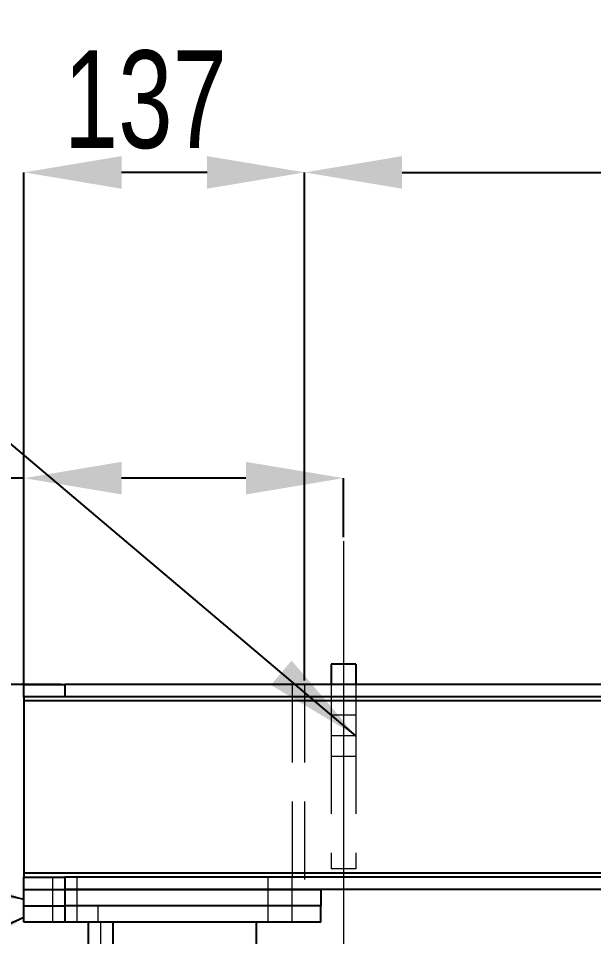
# Model space of a CAD drawing. Header units: millimetres. Extents: x 15 to 1268, y -316 to 292.
# Drawn here: x 892.25 to 901.61, y 250.73 to 265.67 of the extents above; entities that cross this region are included whole.
import ezdxf

# ---------------------------------------------------------------- set-up
doc = ezdxf.new("R2010")
doc.units = ezdxf.units.MM
doc.header["$PDSIZE"] = -1
doc.linetypes.add('CENTERX2', pattern=[20.32, 12.7, -2.54, 2.54, -2.54])
doc.linetypes.add('HIDDEN', pattern=[1.905, 1.27, -0.635])
doc.layers.add('FORMAT', color=7, linetype='Continuous')
doc.styles.add('SLDTEXTSTYLE0', font='TXT', dxfattribs={"width": 0.75})
doc.dimstyles.new('SLDDIMSTYLE0', dxfattribs={"dimtxt": 0.18, "dimasz": 1.5875, "dimexe": 0, "dimexo": 0.0625, "dimgap": 0, "dimtad": 0, "dimtih": 1, "dimtoh": 1, "dimdec": 0, "dimrnd": 1e-09, "dimzin": 0, "dimdsep": 46, "dimtxsty": 'Standard', "dimsah": 1, "dimcen": 0.09, "dimadec": 0, "dimazin": 0, "dimtfac": 1.5875, "dimtdec": 0, "dimtofl": 0, "dimtmove": 0, "dimatfit": 3, "dimfxl": 1, "dimfrac": 2, "dimtolj": 1, "dimtzin": 0, "dimarcsym": 0})
doc.dimstyles.new('SLDDIMSTYLE12', dxfattribs={"dimtxt": 1.5875, "dimasz": 1.5875, "dimexe": 0, "dimexo": 0.0625, "dimgap": 0.396875, "dimtad": 1, "dimdec": 0, "dimlfac": 30, "dimrnd": 1e-09, "dimzin": 12, "dimdsep": 46, "dimtxsty": 'SLDTEXTSTYLE0', "dimsah": 1, "dimcen": 0.09, "dimadec": 0, "dimazin": 3, "dimtfac": 1, "dimtdec": 0, "dimtofl": 0, "dimtmove": 0, "dimatfit": 3, "dimfxl": 1, "dimfrac": 2, "dimtolj": 1, "dimtzin": 12, "dimarcsym": 0})
doc.dimstyles.new('SLDDIMSTYLE13', dxfattribs={"dimtxt": 1.5875, "dimasz": 1.5875, "dimexe": 0, "dimexo": 0.0625, "dimgap": 0.396875, "dimtad": 1, "dimdec": 0, "dimlfac": 30, "dimrnd": 1e-09, "dimzin": 12, "dimdsep": 46, "dimtxsty": 'SLDTEXTSTYLE0', "dimsah": 1, "dimcen": 0.09, "dimadec": 0, "dimazin": 3, "dimtfac": 1, "dimtdec": 0, "dimtmove": 0, "dimatfit": 0, "dimfxl": 1, "dimfrac": 2, "dimtolj": 1, "dimtzin": 12, "dimarcsym": 0})

# ---------------------------------------------------------------- blocks, each defined once
blk = doc.blocks.new('*D775')
at = {"layer": 'Defpoints', "color": 0}
for p in [(885.734, 254.833), (893.003, 254.833), (893.387, 166.766)]:
    blk.add_point(p, dxfattribs=at)
at = {"layer": 'FORMAT', "color": 0, "lineweight": -2}
for p, q in [((892.941, 254.833), (885.734, 254.833)), ((885.734, 168.354), (885.734, 253.246)), ((893.324, 166.766), (885.734, 166.766))]:
    blk.add_line(p, q, dxfattribs=at)
at = {"layer": 'FORMAT', "color": 0}
for points in [[(885.469, 253.246), (885.999, 253.246), (885.734, 254.833)], [(885.469, 168.354), (885.999, 168.354), (885.734, 166.766)]]:
    blk.add_solid(points, dxfattribs=at)
at = {"layer": 'FORMAT', "color": 0, "insert": (883.75, 211.072), "char_height": 1.5875, "attachment_point": 2, "rotation": 90, "style": 'SLDTEXTSTYLE0'}
blk.add_mtext('\\A1;2642', dxfattribs=at)
blk = doc.blocks.new('*D777')
at = {"layer": 'Defpoints', "color": 0}
for p in [(916.903, 263.166), (896.903, 254.833), (916.903, 254.833)]:
    blk.add_point(p, dxfattribs=at)
at = {"layer": 'FORMAT', "color": 0, "lineweight": -2}
for p, q in [((896.903, 254.896), (896.903, 263.166)), ((898.491, 263.166), (915.316, 263.166)), ((916.903, 254.896), (916.903, 263.166))]:
    blk.add_line(p, q, dxfattribs=at)
at = {"layer": 'FORMAT', "color": 0}
for points in [[(898.491, 263.431), (898.491, 262.901), (896.903, 263.166)], [(915.316, 263.431), (915.316, 262.901), (916.903, 263.166)]]:
    blk.add_solid(points, dxfattribs=at)
at = {"layer": 'FORMAT', "color": 0, "insert": (906.8, 265.15), "char_height": 1.5875, "attachment_point": 2, "style": 'SLDTEXTSTYLE0'}
blk.add_mtext('\\A1;3 X 200 = 600', dxfattribs=at)
blk = doc.blocks.new('*D778')
at = {"layer": 'Defpoints', "color": 0}
for p in [(892.337, 263.166), (896.903, 254.833), (892.337, 254.566)]:
    blk.add_point(p, dxfattribs=at)
at = {"layer": 'FORMAT', "color": 0, "lineweight": -2}
for p, q in [((892.337, 254.629), (892.337, 263.166)), ((895.316, 263.166), (893.924, 263.166)), ((896.903, 254.896), (896.903, 263.166))]:
    blk.add_line(p, q, dxfattribs=at)
at = {"layer": 'FORMAT', "color": 0}
for points in [[(893.924, 263.431), (893.924, 262.901), (892.337, 263.166)], [(895.316, 263.431), (895.316, 262.901), (896.903, 263.166)]]:
    blk.add_solid(points, dxfattribs=at)
at = {"layer": 'FORMAT', "color": 0, "insert": (894.312, 265.15), "char_height": 1.5875, "attachment_point": 2, "style": 'SLDTEXTSTYLE0'}
blk.add_mtext('\\A1;137', dxfattribs=at)
blk = doc.blocks.new('*D779')
at = {"layer": 'Defpoints', "color": 0}
for p in [(897.537, 258.191), (897.537, 257.166), (892.337, 254.566)]:
    blk.add_point(p, dxfattribs=at)
at = {"layer": 'FORMAT', "color": 0, "lineweight": -2}
for p, q in [((892.337, 258.191), (886.343, 258.191)), ((892.337, 254.629), (892.337, 258.191)), ((895.949, 258.191), (893.924, 258.191)), ((897.537, 257.229), (897.537, 258.191))]:
    blk.add_line(p, q, dxfattribs=at)
at = {"layer": 'FORMAT', "color": 0}
for points in [[(893.924, 258.456), (893.924, 257.926), (892.337, 258.191)], [(895.949, 258.456), (895.949, 257.926), (897.537, 258.191)]]:
    blk.add_solid(points, dxfattribs=at)
at = {"layer": 'FORMAT', "color": 0, "insert": (888.129, 260.175), "char_height": 1.5875, "attachment_point": 2, "style": 'SLDTEXTSTYLE0'}
blk.add_mtext('\\A1;156', dxfattribs=at)

msp = doc.modelspace()

# ---------------------------------------------------------------- linework, layer by layer
at = {"color": 7, "linetype": 'Continuous', "lineweight": 25}
for p, q in [((897.73671034, 255.16643308), (897.33671034, 255.16643308)), ((897.33671034, 255.16643308), (897.33671034, 254.83309974)), ((897.73671034, 255.16643308), (897.73671034, 254.83309974)), ((892.33671034, 254.63309974), (892.33671034, 254.83309974)), ((892.33671034, 254.83309974), (893.003377, 254.83309974)), ((920.603377, 254.83309974), (893.003377, 254.83309974)), ((893.003377, 254.63309974), (892.33671034, 254.63309974)), ((892.33671034, 254.63309974), (892.33671034, 254.56643308)), ((920.603377, 254.63309974), (893.003377, 254.63309974)), ((892.33671034, 254.56643308), (892.33671034, 251.76643308)), ((892.33671034, 251.76643308), (892.33671034, 251.69976641)), ((892.33671034, 251.49976641), (892.33671034, 251.69976641)), ((892.33671034, 251.69976641), (893.003377, 251.69976641)), ((920.603377, 251.69976641), (893.003377, 251.69976641)), ((892.33671034, 251.23309974), (892.33671034, 251.49976641)), ((892.33671034, 251.49976641), (893.003377, 251.49976641)), ((893.003377, 251.49976641), (897.17004367, 251.49976641)), ((920.603377, 251.49976641), (893.003377, 251.49976641)), ((897.17004367, 251.49976641), (897.17004367, 251.23309974)), ((892.33671034, 250.96643308), (892.33671034, 251.23309974)), ((892.33671034, 251.23309974), (893.003377, 251.23309974)), ((897.17004367, 251.23309974), (893.003377, 251.23309974)), ((897.17004367, 250.96643308), (897.17004367, 251.23309974)), ((893.003377, 250.96643308), (892.33671034, 250.96643308)), ((897.17004367, 250.96643308), (893.003377, 250.96643308)), ((893.38671034, 168.16643308), (893.38671034, 250.96643308)), ((896.12004367, 212.66643308), (896.12004367, 250.96643308))]:
    msp.add_line(p, q, dxfattribs=at)
at = {"color": 8, "linetype": 'Continuous', "lineweight": 25}
for p, q in [((893.003377, 254.83309974), (893.003377, 254.63309974)), ((921.27004367, 254.56643308), (892.33671034, 254.56643308)), ((921.27004367, 251.76643308), (892.33671034, 251.76643308)), ((893.003377, 251.69976641), (893.003377, 251.49976641)), ((893.003377, 251.49976641), (893.003377, 251.23309974)), ((893.003377, 251.23309974), (893.003377, 250.96643308)), ((893.78671034, 168.16643308), (893.78671034, 250.96643308))]:
    msp.add_line(p, q, dxfattribs=at)
at = {"color": 7, "linetype": 'HIDDEN', "lineweight": 18}
for p, q in [((893.003377, 254.63309974), (893.003377, 254.83309974)), ((896.703377, 254.83309974), (896.703377, 251.69976641)), ((896.903377, 254.83309974), (896.903377, 251.49976641)), ((897.33671034, 254.83309974), (897.33671034, 253.99976641)), ((897.73671034, 254.83309974), (897.73671034, 253.99976641)), ((892.33671034, 254.56643308), (921.27004367, 254.56643308)), ((897.73671034, 254.33309974), (897.33671034, 254.33309974)), ((897.33671034, 253.99976641), (897.33671034, 251.83309974)), ((897.73671034, 253.99976641), (897.33671034, 253.99976641)), ((897.73671034, 253.99976641), (897.73671034, 251.83309974)), ((897.33671034, 253.66643308), (897.73671034, 253.66643308)), ((892.33671034, 251.76643308), (921.27004367, 251.76643308)), ((897.73671034, 251.83309974), (897.33671034, 251.83309974)), ((892.803377, 251.69976641), (892.803377, 251.49976641)), ((893.003377, 251.49976641), (893.003377, 251.69976641)), ((893.203377, 251.49976641), (893.203377, 251.69976641)), ((896.303377, 251.69976641), (896.303377, 251.49976641)), ((896.703377, 251.49976641), (896.703377, 251.69976641)), ((892.803377, 251.49976641), (892.803377, 251.23309974)), ((893.003377, 251.23309974), (893.003377, 251.49976641)), ((893.203377, 251.23309974), (893.203377, 251.49976641)), ((896.303377, 251.49976641), (896.303377, 251.23309974)), ((896.703377, 251.23309974), (896.703377, 251.49976641)), ((892.803377, 251.23309974), (892.803377, 250.96643308)), ((893.003377, 250.96643308), (893.003377, 251.23309974)), ((893.203377, 250.96643308), (893.203377, 251.23309974)), ((893.53671034, 251.23309974), (893.53671034, 250.96643308)), ((896.303377, 251.23309974), (896.303377, 250.96643308)), ((896.703377, 250.96643308), (896.703377, 251.23309974)), ((893.58671034, 168.16643308), (893.58671034, 250.96643308)), ((893.78671034, 168.16643308), (893.78671034, 250.96643308))]:
    msp.add_line(p, q, dxfattribs=at)
at = {"layer": 'FORMAT', "linetype": 'CENTERX2', "lineweight": 18}
msp.add_line((897.53671034, 257.16643308), (897.53671034, 249.83309974), dxfattribs=at)

# ---------------------------------------------------------------- dimensions: what is measured, and where the dimension line sits
at = {"layer": 'FORMAT'}
for base, p1, p2, dimstyle, picture, middle in [((892.33671034, 263.1659365), (896.903377, 254.83309974), (892.33671034, 254.56643308), 'SLDDIMSTYLE13', '*D778', (894.31175713, 263.1659365)), ((897.53671034, 258.19097831), (892.33671034, 254.56643308), (897.53671034, 257.16643308), 'SLDDIMSTYLE12', '*D779', (888.1286962, 258.19097831))]:
    dim = msp.add_linear_dim(base=base, p1=p1, p2=p2, dimstyle=dimstyle, dxfattribs=at)
    dim.commit()
    dim.dimension.update_dxf_attribs({"geometry": picture, "text_midpoint": middle, "dimtype": 160})
dim = msp.add_linear_dim(base=(916.903377, 263.1659365), p1=(896.903377, 254.83309974), p2=(916.903377, 254.83309974), text='3 X 200 = <>', dimstyle='SLDDIMSTYLE12', dxfattribs=at)
dim.commit()
dim.dimension.update_dxf_attribs({"geometry": '*D777', "text_midpoint": (906.80020009, 263.1659365), "dimtype": 160})
dim = msp.add_linear_dim(base=(885.7340207, 254.83309974), p1=(893.38671034, 166.76643308), p2=(893.003377, 254.83309974), angle=90, dimstyle='SLDDIMSTYLE12', dxfattribs=at)
dim.commit()
dim.dimension.update_dxf_attribs({"geometry": '*D775', "text_midpoint": (885.7340207, 211.07180317), "dimtype": 160})

# ---------------------------------------------------------------- leaders
at = {"color": 7, "linetype": 'Continuous', "lineweight": 0}
for points in [[(892.33671034, 251.33643905), (881.05474877, 254.09063603)], [(892.33671034, 251.04142371), (880.00100235, 245.46607959)]]:
    msp.add_leader(points, dimstyle='SLDDIMSTYLE0', dxfattribs=at)
at = {"layer": 'FORMAT'}
msp.add_leader([(897.73671034, 253.99976641), (880.29854318, 268.73750129)], dimstyle='SLDDIMSTYLE0', dxfattribs=at)

doc.saveas('drawing.dxf')
